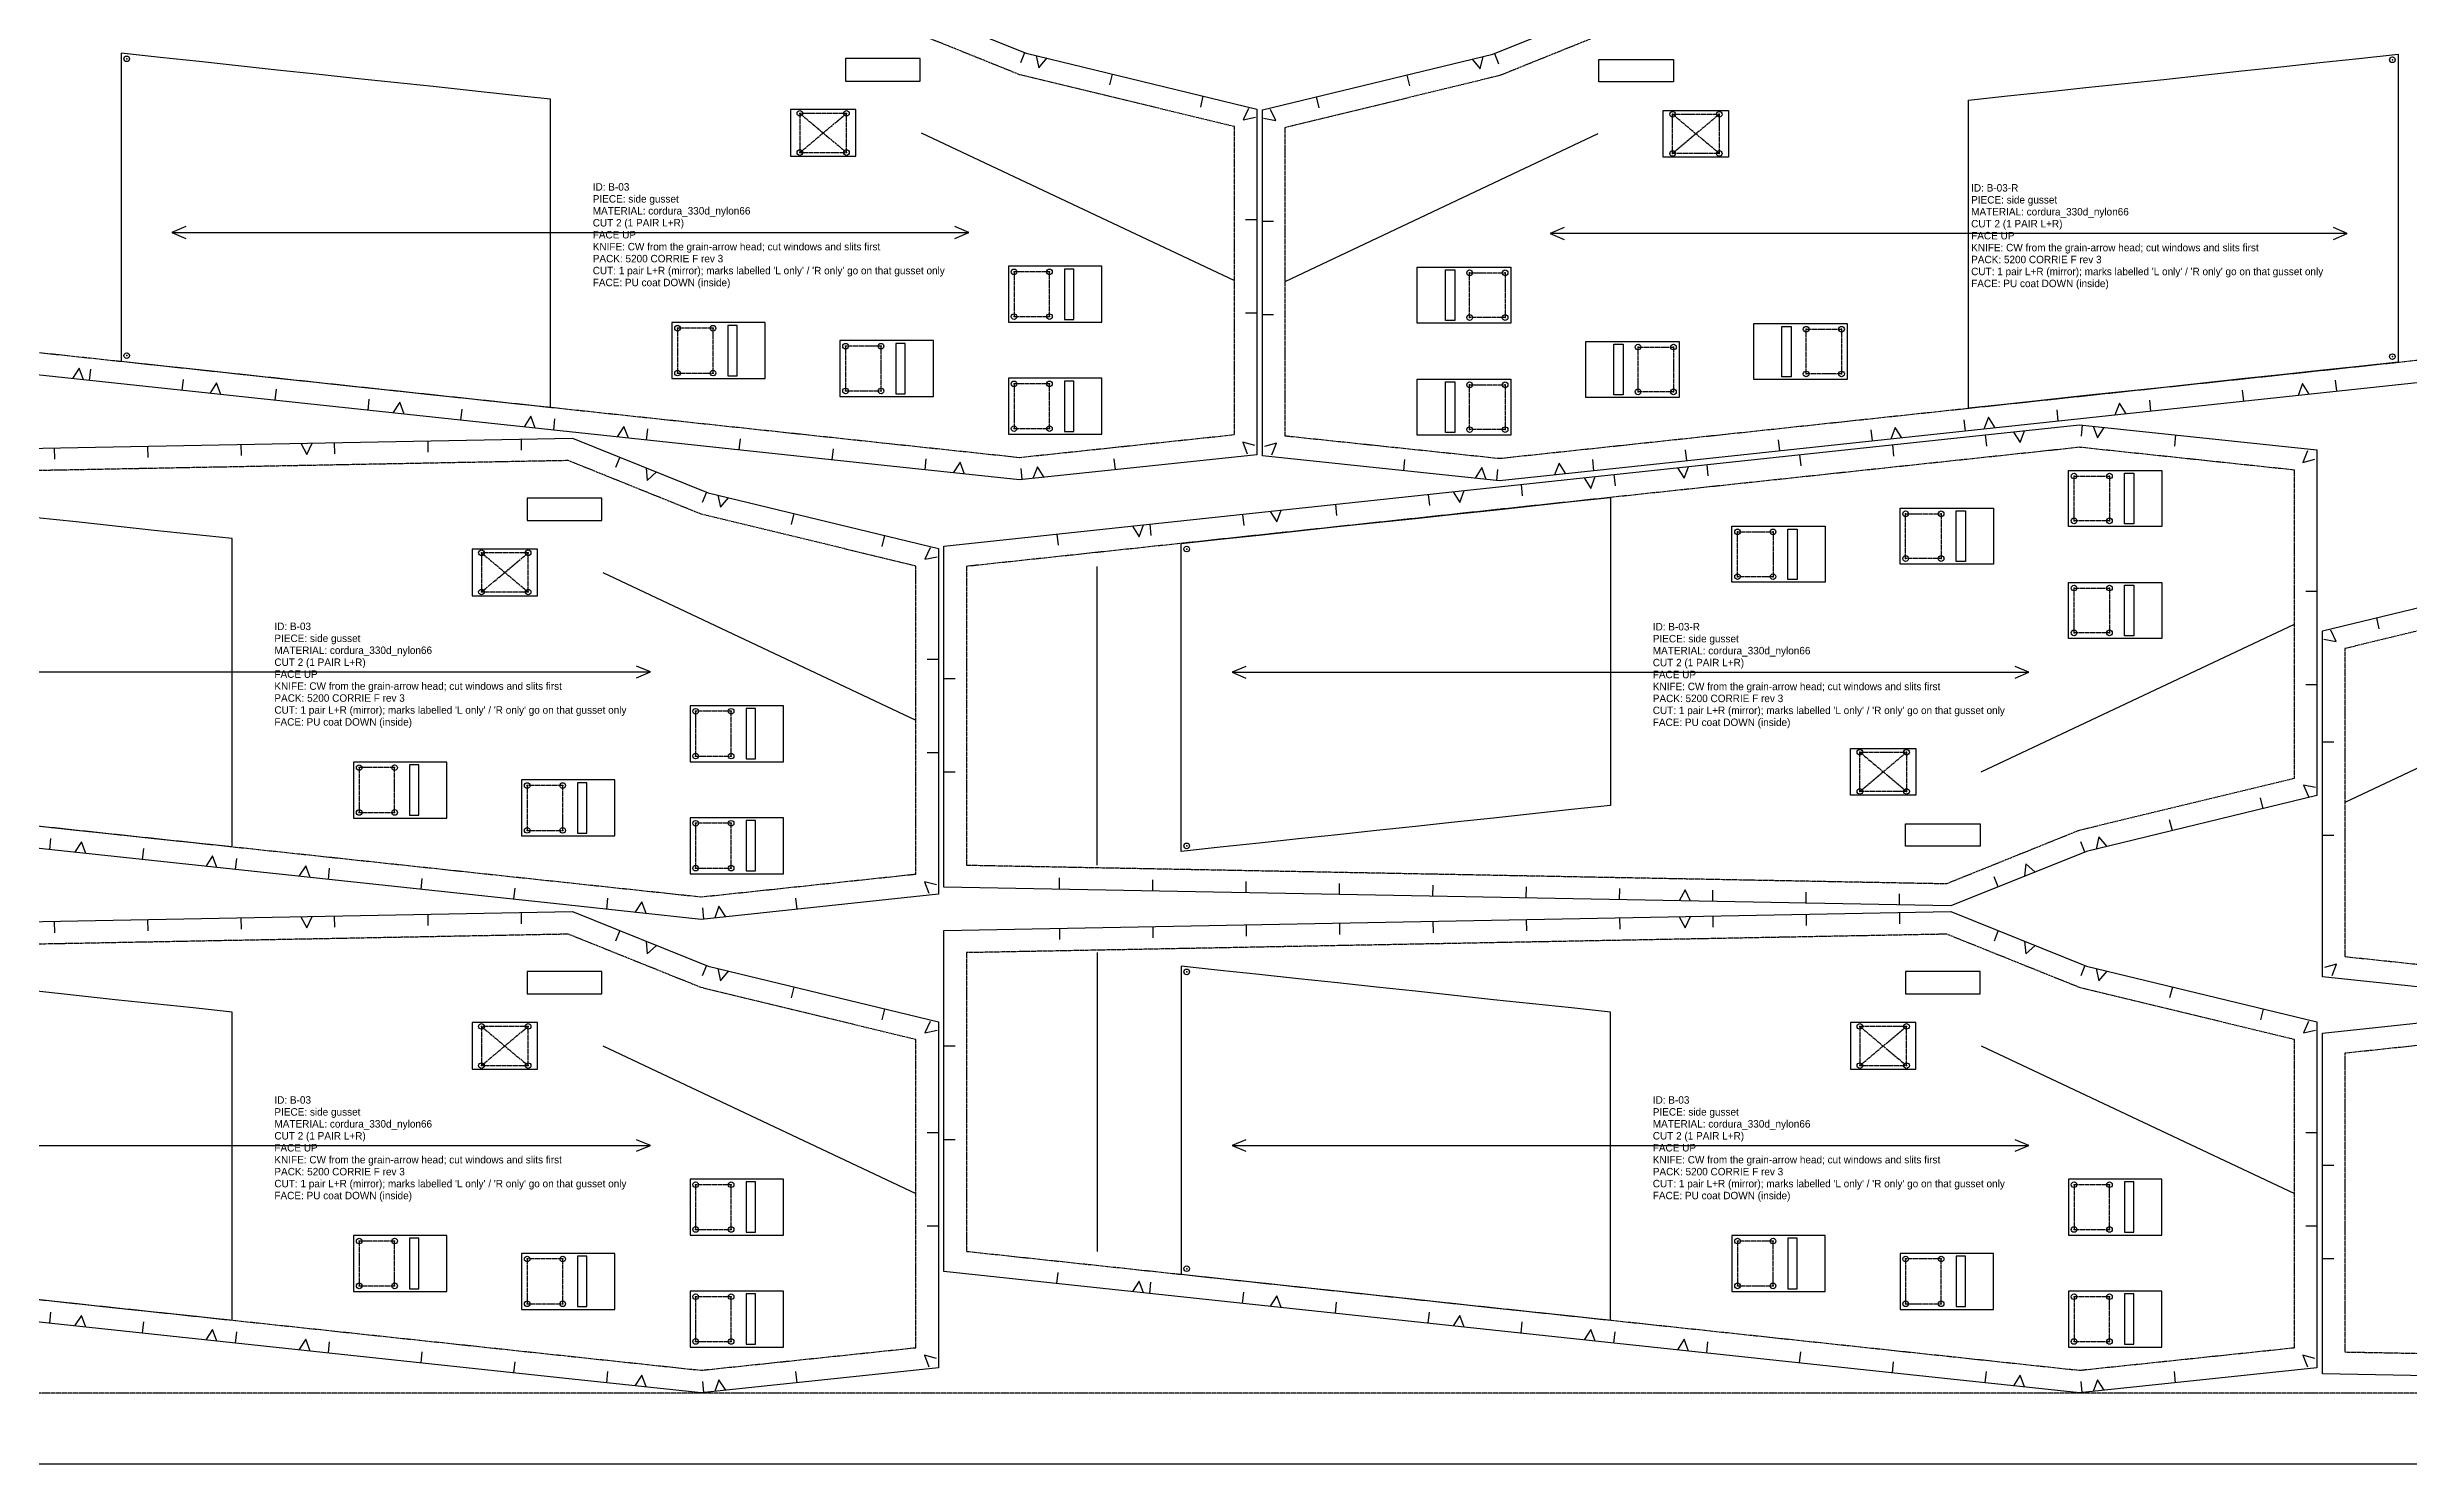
# Model space of a CAD drawing. Header units: millimetres. Extents: x 0 to 8058, y -22 to 1524.
# Drawn here: x 1961 to 3226, y 0 to 759 of the extents above; entities that cross this region are included whole.
import ezdxf

# ---------------------------------------------------------------- set-up
doc = ezdxf.new("R2010")
doc.units = ezdxf.units.MM
doc.linetypes.add('DASHED', pattern=[1.524, 1.27, -0.254])
for name, color, linetype in [('CUT', 7, 'Continuous'), ('DRILL', 4, 'Continuous'), ('GRAIN', 5, 'Continuous'), ('INTERNAL', 6, 'Continuous'), ('NOTCH', 1, 'Continuous'), ('SEW', 3, 'Continuous'), ('TEXT', 2, 'Continuous')]:
    doc.layers.add(name, color=color, linetype=linetype)

msp = doc.modelspace()

# ---------------------------------------------------------------- linework, layer by layer
at = {"layer": 'CUT'}
for points in [[(1873.8, 774.6), (2413, 784.8), (2485.6, 755.6), (2609, 725.7), (2609, 540.5), (2482, 527), (2409.5, 534.8), (1873.8, 592.1)], [(3347.2, 774.1), (3347.2, 591.6), (2811.5, 534.3), (2739, 526.5), (2612, 539.9), (2612, 725.2), (2735.4, 755.1), (2808, 784.3)], [(2441.5, 308.9), (2441.5, 491.5), (2977.3, 548.8), (3049.7, 556.5), (3176.8, 543.1), (3176.8, 357.9), (3053.4, 328), (2980.7, 298.8)], [(1703.3, 539.2), (2242.5, 549.4), (2315.2, 520.2), (2438.5, 490.3), (2438.5, 305.1), (2311.5, 291.6), (2239, 299.4), (1703.3, 356.7)], [(3915, 495.1), (3915, 312.6), (3379.3, 255.3), (3306.8, 247.5), (3179.8, 260.9), (3179.8, 446.2), (3303.1, 476.1), (3375.8, 505.3)], [(1703.3, 285.6), (2242.5, 295.8), (2315.2, 266.5), (2438.5, 236.7), (2438.5, 51.4), (2311.5, 38), (2239, 45.7), (1703.3, 103)], [(2441.5, 285.6), (2980.7, 295.8), (3053.4, 266.5), (3176.8, 236.7), (3176.8, 51.4), (3049.7, 38), (2977.3, 45.7), (2441.5, 103)], [(3179.8, 48.2), (3179.8, 230.7), (3715.5, 288), (3788, 295.8), (3915, 282.4), (3915, 97.1), (3791.6, 67.2), (3719, 38)]]:
    msp.add_lwpolyline(points, close=True, dxfattribs=at)
at = {"layer": 'CUT', "linetype": 'CONTINUOUS'}
for points in [[(2388.8, 752.7), (2388.8, 740.7), (2428.8, 740.7), (2428.8, 752.7)], [(2832.2, 752.2), (2832.2, 740.2), (2792.2, 740.2), (2792.2, 752.2)], [(2218.3, 517.3), (2218.3, 505.3), (2258.3, 505.3), (2258.3, 517.3)], [(2956.5, 330.8), (2956.5, 342.8), (2996.5, 342.8), (2996.5, 330.8)], [(2218.3, 263.7), (2218.3, 251.7), (2258.3, 251.7), (2258.3, 263.7)], [(2956.5, 263.7), (2956.5, 251.7), (2996.5, 251.7), (2996.5, 263.7)]]:
    msp.add_lwpolyline(points, close=True, dxfattribs=at)
at = {"layer": 'DRILL'}
for centre in [(2003.8, 752.6), (3217.2, 752.1), (2364.3, 723.4), (2389.3, 723.4), (2831.7, 722.9), (2856.7, 722.9), (2364.3, 702.4), (2389.3, 702.4), (2831.7, 701.9), (2856.7, 701.9), (2479, 638.5), (2498, 638.5), (2723, 638), (2742, 638), (2298.8, 608.3), (2317.8, 608.3), (2479, 614.5), (2498, 614.5), (2723, 614), (2742, 614), (2903.2, 607.8), (2922.2, 607.8), (2003.8, 593.6), (2388.8, 598.7), (2407.8, 598.7), (2813.2, 598.2), (2832.2, 598.2), (3217.2, 593.1), (2298.8, 584.3), (2317.8, 584.3), (2903.2, 583.8), (2922.2, 583.8), (2388.8, 574.7), (2407.8, 574.7), (2479, 578.5), (2498, 578.5), (2723, 578), (2742, 578), (2813.2, 574.2), (2832.2, 574.2), (2479, 554.5), (2498, 554.5), (2723, 554), (2742, 554), (3046.7, 529.1), (3065.7, 529.1), (2956.5, 508.9), (2975.5, 508.9), (3046.7, 505.1), (3065.7, 505.1), (2866.5, 499.2), (2885.5, 499.2), (2193.8, 488), (2218.8, 488), (2571.5, 490), (2956.5, 484.9), (2975.5, 484.9), (2193.8, 467), (2218.8, 467), (2866.5, 475.2), (2885.5, 475.2), (3046.7, 469.1), (3065.7, 469.1), (3046.7, 445.1), (3065.7, 445.1), (2308.5, 403.1), (2327.5, 403.1), (2308.5, 379.1), (2327.5, 379.1), (2932, 381.2), (2957, 381.2), (2128.3, 372.9), (2147.3, 372.9), (2218.3, 363.3), (2237.3, 363.3), (2932, 360.2), (2957, 360.2), (2128.3, 348.9), (2147.3, 348.9), (2308.5, 343.1), (2327.5, 343.1), (2218.3, 339.3), (2237.3, 339.3), (2571.5, 331), (2308.5, 319.1), (2327.5, 319.1), (2571.5, 263.5), (2193.8, 234.3), (2218.8, 234.3), (2932, 234.3), (2957, 234.3), (2193.8, 213.3), (2218.8, 213.3), (2932, 213.3), (2957, 213.3), (2308.5, 149.5), (2327.5, 149.5), (3046.7, 149.5), (3065.7, 149.5), (2308.5, 125.5), (2327.5, 125.5), (3046.7, 125.5), (3065.7, 125.5), (2128.3, 119.3), (2147.3, 119.3), (2866.5, 119.3), (2885.5, 119.3), (2218.3, 109.7), (2237.3, 109.7), (2571.5, 104.5), (2956.5, 109.7), (2975.5, 109.7), (2128.3, 95.3), (2147.3, 95.3), (2308.5, 89.5), (2327.5, 89.5), (2866.5, 95.3), (2885.5, 95.3), (3046.7, 89.5), (3065.7, 89.5), (2218.3, 85.7), (2237.3, 85.7), (2956.5, 85.7), (2975.5, 85.7), (2308.5, 65.5), (2327.5, 65.5), (3046.7, 65.5), (3065.7, 65.5)]:
    msp.add_circle(centre, 1.5, dxfattribs=at)
for p in [(2003.8, 752.6), (3217.2, 752.1), (2364.3, 723.4), (2389.3, 723.4), (2831.7, 722.9), (2856.7, 722.9), (2364.3, 702.4), (2389.3, 702.4), (2831.7, 701.9), (2856.7, 701.9), (2479, 638.5), (2498, 638.5), (2723, 638), (2742, 638), (2298.8, 608.3), (2317.8, 608.3), (2479, 614.5), (2498, 614.5), (2723, 614), (2742, 614), (2903.2, 607.8), (2922.2, 607.8), (2388.8, 598.7), (2407.8, 598.7), (2813.2, 598.2), (2832.2, 598.2), (2003.8, 593.6), (2298.8, 584.3), (2317.8, 584.3), (2903.2, 583.8), (2922.2, 583.8), (3217.2, 593.1), (2388.8, 574.7), (2407.8, 574.7), (2479, 578.5), (2498, 578.5), (2723, 578), (2742, 578), (2813.2, 574.2), (2832.2, 574.2), (2479, 554.5), (2498, 554.5), (2723, 554), (2742, 554), (3046.7, 529.1), (3065.7, 529.1), (2956.5, 508.9), (2975.5, 508.9), (2866.5, 499.2), (2885.5, 499.2), (3046.7, 505.1), (3065.7, 505.1), (2193.8, 488), (2218.8, 488), (2571.5, 490), (2956.5, 484.9), (2975.5, 484.9), (2866.5, 475.2), (2885.5, 475.2), (3046.7, 469.1), (3065.7, 469.1), (2193.8, 467), (2218.8, 467), (3046.7, 445.1), (3065.7, 445.1), (2308.5, 403.1), (2327.5, 403.1), (2932, 381.2), (2957, 381.2), (2128.3, 372.9), (2147.3, 372.9), (2308.5, 379.1), (2327.5, 379.1), (2218.3, 363.3), (2237.3, 363.3), (2932, 360.2), (2957, 360.2), (2128.3, 348.9), (2147.3, 348.9), (2308.5, 343.1), (2327.5, 343.1), (2218.3, 339.3), (2237.3, 339.3), (2571.5, 331), (2308.5, 319.1), (2327.5, 319.1), (2571.5, 263.5), (2193.8, 234.3), (2218.8, 234.3), (2932, 234.3), (2957, 234.3), (2193.8, 213.3), (2218.8, 213.3), (2932, 213.3), (2957, 213.3), (2308.5, 149.5), (2327.5, 149.5), (3046.7, 149.5), (3065.7, 149.5), (2128.3, 119.3), (2147.3, 119.3), (2308.5, 125.5), (2327.5, 125.5), (2866.5, 119.3), (2885.5, 119.3), (3046.7, 125.5), (3065.7, 125.5), (2218.3, 109.7), (2237.3, 109.7), (2571.5, 104.5), (2956.5, 109.7), (2975.5, 109.7), (2128.3, 95.3), (2147.3, 95.3), (2308.5, 89.5), (2327.5, 89.5), (2866.5, 95.3), (2885.5, 95.3), (3046.7, 89.5), (3065.7, 89.5), (2218.3, 85.7), (2237.3, 85.7), (2956.5, 85.7), (2975.5, 85.7), (2308.5, 65.5), (2327.5, 65.5), (3046.7, 65.5), (3065.7, 65.5)]:
    msp.add_point(p, dxfattribs=at)
at = {"layer": 'GRAIN'}
for points in [[(2035.4, 662.7), (2028, 659.6), (2035.4, 656.4)], [(2028, 659.6), (2454.8, 659.6)], [(2447.4, 656.4), (2454.8, 659.6), (2447.4, 662.7)], [(2773.6, 662.2), (2766.2, 659.1), (2773.6, 655.9)], [(3193, 659.1), (2766.2, 659.1)], [(3185.6, 655.9), (3193, 659.1), (3185.6, 662.2)], [(1857.5, 424.2), (2284.3, 424.2)], [(2276.9, 421), (2284.3, 424.2), (2276.9, 427.3)], [(2603.1, 427.1), (2595.8, 424), (2603.1, 420.9)], [(2595.8, 424), (3022.5, 424)], [(3015.2, 420.9), (3022.5, 424), (3015.2, 427.1)], [(1857.5, 170.5), (2284.3, 170.5)], [(2276.9, 167.4), (2284.3, 170.5), (2276.9, 173.6)], [(2603.1, 173.6), (2595.8, 170.5), (2603.1, 167.4)], [(2595.8, 170.5), (3022.5, 170.5)], [(3015.2, 167.4), (3022.5, 170.5), (3015.2, 173.6)]]:
    msp.add_lwpolyline(points, dxfattribs=at)
at = {"layer": 'INTERNAL', "linetype": 'CONTINUOUS'}
for points in [[(2000.8, 590.6), (2021.7, 588.3), (2042.6, 586.1), (2063.5, 583.9), (2084.4, 581.6), (2105.3, 579.4), (2126.2, 577.1), (2147.1, 574.9), (2168, 572.7), (2188.9, 570.4), (2209.9, 568.2), (2230.8, 566), (2230.8, 731), (2209.9, 733.2), (2188.9, 735.4), (2168, 737.7), (2147.1, 739.9), (2126.2, 742.1), (2105.3, 744.4), (2084.4, 746.6), (2063.5, 748.9), (2042.6, 751.1), (2021.7, 753.3), (2000.8, 755.6)], [(3220.2, 590.1), (3199.3, 587.8), (3178.4, 585.6), (3157.5, 583.3), (3136.6, 581.1), (3115.7, 578.9), (3094.8, 576.6), (3073.9, 574.4), (3053, 572.2), (3032.1, 569.9), (3011.1, 567.7), (2990.2, 565.5), (2990.2, 730.5), (3011.1, 732.7), (3032.1, 734.9), (3053, 737.2), (3073.9, 739.4), (3094.8, 741.6), (3115.7, 743.9), (3136.6, 746.1), (3157.5, 748.3), (3178.4, 750.6), (3199.3, 752.8), (3220.2, 755.1)], [(2359.3, 725.4), (2359.3, 700.4), (2394.3, 700.4), (2394.3, 725.4)], [(2861.7, 724.9), (2861.7, 699.9), (2826.7, 699.9), (2826.7, 724.9)], [(2476, 641.5), (2476, 611.5), (2526, 611.5), (2526, 641.5)], [(2506, 640), (2506, 613), (2511, 613), (2511, 640)], [(2745, 641), (2745, 611), (2695, 611), (2695, 641)], [(2715, 639.5), (2715, 612.5), (2710, 612.5), (2710, 639.5)], [(2295.8, 611.3), (2295.8, 581.3), (2345.8, 581.3), (2345.8, 611.3)], [(2325.8, 609.8), (2325.8, 582.8), (2330.8, 582.8), (2330.8, 609.8)], [(2925.2, 610.8), (2925.2, 580.8), (2875.2, 580.8), (2875.2, 610.8)], [(2895.2, 609.3), (2895.2, 582.3), (2890.2, 582.3), (2890.2, 609.3)], [(2385.8, 601.7), (2385.8, 571.7), (2435.8, 571.7), (2435.8, 601.7)], [(2415.8, 600.2), (2415.8, 573.2), (2420.8, 573.2), (2420.8, 600.2)], [(2835.2, 601.2), (2835.2, 571.2), (2785.2, 571.2), (2785.2, 601.2)], [(2805.2, 599.7), (2805.2, 572.7), (2800.2, 572.7), (2800.2, 599.7)], [(2476, 581.5), (2476, 551.5), (2526, 551.5), (2526, 581.5)], [(2506, 580), (2506, 553), (2511, 553), (2511, 580)], [(2745, 581), (2745, 551), (2695, 551), (2695, 581)], [(2715, 579.5), (2715, 552.5), (2710, 552.5), (2710, 579.5)], [(3043.7, 502.1), (3043.7, 532.1), (3093.7, 532.1), (3093.7, 502.1)], [(1830.3, 355.2), (1851.2, 352.9), (1872.1, 350.7), (1893, 348.5), (1913.9, 346.2), (1934.8, 344), (1955.7, 341.7), (1976.7, 339.5), (1997.6, 337.3), (2018.5, 335), (2039.4, 332.8), (2060.3, 330.6), (2060.3, 495.6), (2039.4, 497.8), (2018.5, 500), (1997.6, 502.3), (1976.7, 504.5), (1955.7, 506.7), (1934.8, 509), (1913.9, 511.2), (1893, 513.5), (1872.1, 515.7), (1851.2, 517.9), (1830.3, 520.2)], [(3073.7, 503.6), (3073.7, 530.6), (3078.7, 530.6), (3078.7, 503.6)], [(2568.5, 493), (2589.4, 495.3), (2610.3, 497.5), (2631.3, 499.7), (2652.2, 502), (2673.1, 504.2), (2694, 506.4), (2714.9, 508.7), (2735.8, 510.9), (2756.7, 513.1), (2777.6, 515.4), (2798.5, 517.6), (2798.5, 352.6), (2777.6, 350.4), (2756.7, 348.1), (2735.8, 345.9), (2714.9, 343.7), (2694, 341.4), (2673.1, 339.2), (2652.2, 337), (2631.3, 334.7), (2610.3, 332.5), (2589.4, 330.3), (2568.5, 328)], [(2953.5, 481.9), (2953.5, 511.9), (3003.5, 511.9), (3003.5, 481.9)], [(2983.5, 483.4), (2983.5, 510.4), (2988.5, 510.4), (2988.5, 483.4)], [(2863.5, 472.2), (2863.5, 502.2), (2913.5, 502.2), (2913.5, 472.2)], [(2893.5, 473.7), (2893.5, 500.7), (2898.5, 500.7), (2898.5, 473.7)], [(2188.8, 490), (2188.8, 465), (2223.8, 465), (2223.8, 490)], [(3043.7, 442.1), (3043.7, 472.1), (3093.7, 472.1), (3093.7, 442.1)], [(3073.7, 443.6), (3073.7, 470.6), (3078.7, 470.6), (3078.7, 443.6)], [(2305.5, 406.1), (2305.5, 376.1), (2355.5, 376.1), (2355.5, 406.1)], [(2335.5, 404.6), (2335.5, 377.6), (2340.5, 377.6), (2340.5, 404.6)], [(2927, 358.2), (2927, 383.2), (2962, 383.2), (2962, 358.2)], [(2125.3, 375.9), (2125.3, 345.9), (2175.3, 345.9), (2175.3, 375.9)], [(2155.3, 374.4), (2155.3, 347.4), (2160.3, 347.4), (2160.3, 374.4)], [(2215.3, 366.3), (2215.3, 336.3), (2265.3, 336.3), (2265.3, 366.3)], [(2245.3, 364.8), (2245.3, 337.8), (2250.3, 337.8), (2250.3, 364.8)], [(2305.5, 346.1), (2305.5, 316.1), (2355.5, 316.1), (2355.5, 346.1)], [(2335.5, 344.6), (2335.5, 317.6), (2340.5, 317.6), (2340.5, 344.6)], [(1830.3, 101.5), (1851.2, 99.3), (1872.1, 97.1), (1893, 94.8), (1913.9, 92.6), (1934.8, 90.3), (1955.7, 88.1), (1976.7, 85.9), (1997.6, 83.6), (2018.5, 81.4), (2039.4, 79.2), (2060.3, 76.9), (2060.3, 241.9), (2039.4, 244.2), (2018.5, 246.4), (1997.6, 248.6), (1976.7, 250.9), (1955.7, 253.1), (1934.8, 255.3), (1913.9, 257.6), (1893, 259.8), (1872.1, 262.1), (1851.2, 264.3), (1830.3, 266.5)], [(2568.5, 101.5), (2589.4, 99.3), (2610.3, 97.1), (2631.3, 94.8), (2652.2, 92.6), (2673.1, 90.3), (2694, 88.1), (2714.9, 85.9), (2735.8, 83.6), (2756.7, 81.4), (2777.6, 79.2), (2798.5, 76.9), (2798.5, 241.9), (2777.6, 244.2), (2756.7, 246.4), (2735.8, 248.6), (2714.9, 250.9), (2694, 253.1), (2673.1, 255.3), (2652.2, 257.6), (2631.3, 259.8), (2610.3, 262.1), (2589.4, 264.3), (2568.5, 266.5)], [(2188.8, 236.3), (2188.8, 211.3), (2223.8, 211.3), (2223.8, 236.3)], [(2927, 236.3), (2927, 211.3), (2962, 211.3), (2962, 236.3)], [(2305.5, 152.5), (2305.5, 122.5), (2355.5, 122.5), (2355.5, 152.5)], [(3043.7, 152.5), (3043.7, 122.5), (3093.7, 122.5), (3093.7, 152.5)], [(2335.5, 151), (2335.5, 124), (2340.5, 124), (2340.5, 151)], [(3073.7, 151), (3073.7, 124), (3078.7, 124), (3078.7, 151)], [(2125.3, 122.3), (2125.3, 92.3), (2175.3, 92.3), (2175.3, 122.3)], [(2155.3, 120.8), (2155.3, 93.8), (2160.3, 93.8), (2160.3, 120.8)], [(2863.5, 122.3), (2863.5, 92.3), (2913.5, 92.3), (2913.5, 122.3)], [(2893.5, 120.8), (2893.5, 93.8), (2898.5, 93.8), (2898.5, 120.8)], [(2215.3, 112.7), (2215.3, 82.7), (2265.3, 82.7), (2265.3, 112.7)], [(2245.3, 111.2), (2245.3, 84.2), (2250.3, 84.2), (2250.3, 111.2)], [(2953.5, 112.7), (2953.5, 82.7), (3003.5, 82.7), (3003.5, 112.7)], [(2983.5, 111.2), (2983.5, 84.2), (2988.5, 84.2), (2988.5, 111.2)], [(2305.5, 92.5), (2305.5, 62.5), (2355.5, 62.5), (2355.5, 92.5)], [(2335.5, 91), (2335.5, 64), (2340.5, 64), (2340.5, 91)], [(3043.7, 92.5), (3043.7, 62.5), (3093.7, 62.5), (3093.7, 92.5)], [(3073.7, 91), (3073.7, 64), (3078.7, 64), (3078.7, 91)]]:
    msp.add_lwpolyline(points, close=True, dxfattribs=at)
for points in [[(2000.8, 730.6), (2000.8, 590.6)], [(3220.2, 730.1), (3220.2, 590.1)], [(2429.3, 712.9), (2597, 633.8)], [(2791.7, 712.4), (2624, 633.2)], [(2523.5, 320.7), (2523.5, 480.7)], [(2568.5, 353), (2568.5, 493)], [(2258.8, 477.5), (2426.5, 398.4)], [(2997, 370.7), (3164.8, 449.8)], [(3359.5, 433.3), (3191.8, 354.2)], [(2523.5, 273.8), (2523.5, 113.8)], [(2568.5, 241.5), (2568.5, 101.5)], [(2258.8, 223.8), (2426.5, 144.7)], [(2997, 223.8), (3164.8, 144.7)]]:
    msp.add_lwpolyline(points, dxfattribs=at)
at = {"layer": 'NOTCH'}
for points in [[(2484.7, 755.9), (2482.5, 750.4)], [(2490.8, 754.3), (2492.3, 747.8), (2496.6, 752.9)], [(2724.4, 752.4), (2728.7, 747.3), (2730.2, 753.8)], [(2736.3, 755.4), (2738.5, 749.9)], [(2531.6, 744.4), (2530.2, 738.6)], [(2689.4, 743.9), (2690.8, 738.1)], [(2580.2, 732.7), (2578.8, 726.8)], [(2604.6, 726), (2601.7, 720), (2608.3, 721.3)], [(2612.7, 720.8), (2619.3, 719.5), (2616.4, 725.5)], [(2640.8, 732.2), (2642.2, 726.3)], [(2609, 666.3), (2603, 666.3)], [(2612, 665.7), (2618, 665.7)], [(2609, 616.3), (2603, 616.3)], [(2612, 615.7), (2618, 615.7)], [(1980.7, 580.6), (1978.3, 586.9), (1974.7, 581.3)], [(1983.9, 580.3), (1984.6, 586.3)], [(2033.6, 575), (2034.3, 580.9)], [(2054.3, 572.8), (2051.9, 579.1), (2048.3, 573.4)], [(2083.4, 569.7), (2084, 575.6)], [(2133.1, 564.3), (2133.7, 570.3)], [(3087.9, 563.8), (3087.3, 569.8)], [(3137.6, 569.2), (3137, 575.1)], [(3172.7, 572.9), (3169.1, 578.6), (3166.7, 572.3)], [(3187.4, 574.5), (3186.7, 580.4)], [(2152.4, 562.3), (2150, 568.6), (2146.4, 562.9)], [(2182.8, 559), (2183.4, 565)], [(2222.6, 554.8), (2220.2, 561.1), (2216.6, 555.4)], [(2232.5, 553.7), (2233.1, 559.7)], [(2988.5, 553.2), (2987.9, 559.2)], [(3004.4, 554.9), (3000.8, 560.6), (2998.4, 554.3)], [(3038.2, 558.5), (3037.6, 564.5)], [(3074.6, 562.4), (3071, 568.1), (3068.6, 561.8)], [(1965, 544.2), (1965.1, 538.2)], [(2015, 545.1), (2015.1, 539.1)], [(2065, 546.1), (2065.1, 540.1)], [(2097.1, 546.7), (2100.2, 540.7), (2103.1, 546.8)], [(2115, 547), (2115.1, 541)], [(2165, 547.9), (2165.1, 541.9)], [(2215, 548.9), (2215.1, 542.9)], [(2272.5, 549.4), (2270.1, 555.7), (2266.5, 550.1)], [(2282.2, 548.4), (2282.9, 554.4)], [(2331.9, 543.1), (2332.6, 549)], [(2607.9, 545.5), (2601.5, 547.2), (2603.9, 541)], [(2617.1, 540.5), (2619.5, 546.7), (2613.1, 545)], [(2889.1, 542.6), (2888.4, 548.5)], [(2938.8, 547.9), (2938.1, 553.9)], [(2954.5, 549.6), (2950.9, 555.2), (2948.5, 548.9)], [(2949.4, 545.8), (2950.1, 539.8)], [(2999.1, 551.1), (2999.8, 545.2)], [(3014.3, 552.7), (3017.9, 547.1), (3020.2, 553.4)], [(3051.1, 556.4), (3050.6, 550.4)], [(3056.9, 555.8), (3059.3, 549.5), (3062.9, 555.1)], [(3101.1, 551.1), (3100.5, 545.1)], [(2267.9, 539.2), (2265.6, 533.6)], [(2282, 533.5), (2282.5, 526.8), (2287.6, 531.3)], [(2381.7, 537.8), (2382.3, 543.7)], [(2431.4, 532.4), (2432, 538.4)], [(2452.5, 530.2), (2450.1, 536.5), (2446.5, 530.8)], [(2483.4, 527.2), (2482.9, 533.2)], [(2495.1, 528.4), (2491.5, 534.1), (2489.1, 527.8)], [(2533.3, 532.5), (2532.7, 538.4)], [(2687.7, 532), (2688.3, 537.9)], [(2731.9, 527.3), (2729.5, 533.6), (2725.9, 527.9)], [(2737.6, 526.7), (2738.1, 532.7)], [(2774.5, 530.3), (2770.9, 536), (2768.5, 529.7)], [(2789.6, 531.9), (2789, 537.9)], [(2834.3, 533.5), (2837.9, 527.9), (2840.2, 534.1)], [(2839.3, 537.3), (2838.7, 543.2)], [(2850, 535.2), (2850.6, 529.2)], [(2899.7, 540.5), (2900.3, 534.5)], [(3171.7, 542.6), (3169.2, 536.3), (3175.7, 538.1)], [(2314.3, 520.5), (2312, 515)], [(2320.3, 518.9), (2321.8, 512.4), (2326.1, 517.5)], [(2700.8, 519.2), (2701.5, 513.3)], [(2714.2, 520.7), (2717.8, 515), (2720.1, 521.3)], [(2750.6, 524.5), (2751.2, 518.6)], [(2784.4, 528.2), (2788, 522.5), (2790.3, 528.8)], [(2800.3, 529.9), (2800.9, 523.9)], [(2361.1, 509), (2359.7, 503.2)], [(2601.4, 508.6), (2602, 502.6)], [(2616.1, 510.2), (2619.7, 504.5), (2622, 510.8)], [(2651.1, 513.9), (2651.8, 507.9)], [(2409.7, 497.3), (2408.3, 491.4)], [(2502, 498), (2502.6, 492)], [(2542.5, 502.3), (2546.1, 496.6), (2548.4, 502.9)], [(2551.7, 503.3), (2552.3, 497.3)], [(2434.1, 490.6), (2431.2, 484.6), (2437.8, 485.9)], [(3176.8, 467.3), (3170.8, 467.3)], [(3180.5, 441.8), (3187.1, 440.5), (3184.2, 446.5)], [(3208.6, 453.2), (3210, 447.3)], [(2438.5, 430.9), (2432.5, 430.9)], [(2441.5, 420.7), (2447.5, 420.7)], [(3176.8, 417.3), (3170.8, 417.3)], [(2438.5, 380.9), (2432.5, 380.9)], [(3179.8, 386.7), (3185.8, 386.7)], [(2441.5, 370.7), (2447.5, 370.7)], [(3148, 350.9), (3146.5, 356.7)], [(3176.1, 362.3), (3169.5, 363.6), (3172.3, 357.5)], [(3099.4, 339.1), (3097.9, 345)], [(1962.6, 328.9), (1963.2, 334.9)], [(1981.9, 326.9), (1979.6, 333.2), (1975.9, 327.5)], [(2012.3, 323.6), (2013, 329.6)], [(3052.5, 327.6), (3050.3, 333.2)], [(3064.4, 330.7), (3060, 335.8), (3058.5, 329.3)], [(3179.8, 336.7), (3185.8, 336.7)], [(2052.1, 319.4), (2049.8, 325.7), (2046.1, 320)], [(2062, 318.3), (2062.7, 324.3)], [(2102, 314), (2099.7, 320.3), (2096, 314.7)], [(2111.8, 313), (2112.4, 319)], [(3025.8, 316.9), (3020.8, 321.3), (3020.2, 314.7)], [(2161.5, 307.7), (2162.1, 313.6)], [(2211.2, 302.4), (2211.8, 308.3)], [(2437.5, 310.1), (2431, 311.8), (2433.4, 305.6)], [(2503.3, 307.8), (2503.4, 313.8)], [(2553.3, 306.8), (2553.4, 312.8)], [(2603.3, 305.9), (2603.4, 311.9)], [(2653.3, 304.9), (2653.4, 310.9)], [(2703.3, 304), (2703.4, 310)], [(2753.2, 303.1), (2753.4, 309.1)], [(2803.2, 302.1), (2803.4, 308.1)], [(2841.3, 301.4), (2838.4, 307.5), (2835.3, 301.5)], [(2853.2, 301.2), (2853.3, 307.2)], [(2903.2, 300.2), (2903.3, 306.2)], [(2953.2, 299.3), (2953.3, 305.3)], [(3006.1, 309), (3003.9, 314.5)], [(2015, 291.5), (2015.1, 285.5)], [(2065, 292.4), (2065.1, 286.4)], [(2097.1, 293), (2100.2, 287.1), (2103.1, 293.1)], [(2115, 293.4), (2115.1, 287.4)], [(2165, 294.3), (2165.1, 288.3)], [(2215, 295.2), (2215.1, 289.2)], [(2260.9, 297), (2261.5, 303)], [(2282, 294.8), (2279.7, 301.1), (2276, 295.4)], [(2312.9, 291.8), (2312.4, 297.8)], [(2324.6, 293), (2321, 298.7), (2318.7, 292.4)], [(2362.9, 297.1), (2362.2, 303)], [(2753.2, 291.5), (2753.4, 285.5)], [(2803.2, 292.4), (2803.4, 286.4)], [(2835.3, 293), (2838.4, 287.1), (2841.3, 293.1)], [(2853.2, 293.4), (2853.3, 287.4)], [(2903.2, 294.3), (2903.3, 288.3)], [(2953.2, 295.2), (2953.3, 289.2)], [(1965, 290.5), (1965.1, 284.5)], [(2267.9, 285.6), (2265.6, 280)], [(2282, 279.9), (2282.5, 273.2), (2287.6, 277.6)], [(2503.3, 286.8), (2503.4, 280.8)], [(2553.3, 287.7), (2553.4, 281.7)], [(2603.3, 288.6), (2603.4, 282.6)], [(2653.3, 289.6), (2653.4, 283.6)], [(2703.3, 290.5), (2703.4, 284.5)], [(3006.1, 285.6), (3003.9, 280)], [(3020.2, 279.9), (3020.8, 273.2), (3025.8, 277.6)], [(2314.3, 266.9), (2312, 261.3)], [(3052.5, 266.9), (3050.3, 261.3)], [(3184.9, 261.5), (3187.3, 267.7), (3180.8, 265.9)], [(2320.3, 265.3), (2321.8, 258.7), (2326.1, 263.9)], [(2361.1, 255.4), (2359.7, 249.6)], [(3058.5, 265.3), (3060, 258.7), (3064.4, 263.9)], [(3099.4, 255.4), (3097.9, 249.6)], [(2409.7, 243.6), (2408.3, 237.8)], [(3148, 243.6), (3146.5, 237.8)], [(2434.1, 237), (2431.2, 230.9), (2437.8, 232.3)], [(3172.3, 237), (3169.5, 230.9), (3176.1, 232.3)], [(2441.5, 223.8), (2447.5, 223.8)], [(2438.5, 177.2), (2432.5, 177.2)], [(3176.8, 177.2), (3170.8, 177.2)], [(2441.5, 173.8), (2447.5, 173.8)], [(3179.8, 159.9), (3185.8, 159.9)], [(2438.5, 127.2), (2432.5, 127.2)], [(3176.8, 127.2), (3170.8, 127.2)], [(2502, 96.6), (2502.6, 102.5)], [(3179.8, 109.9), (3185.8, 109.9)], [(2548.4, 91.6), (2546.1, 97.9), (2542.5, 92.2)], [(2551.7, 91.3), (2552.3, 97.2)], [(2601.4, 85.9), (2602, 91.9)], [(2622, 83.7), (2619.7, 90), (2616.1, 84.4)], [(1962.6, 75.3), (1963.2, 81.3)], [(1981.9, 73.2), (1979.6, 79.5), (1975.9, 73.9)], [(2012.3, 70), (2013, 76)], [(2651.1, 80.6), (2651.8, 86.6)], [(2700.8, 75.3), (2701.5, 81.3)], [(2720.1, 73.2), (2717.8, 79.5), (2714.2, 73.9)], [(2750.6, 70), (2751.2, 76)], [(2052.1, 65.7), (2049.8, 72), (2046.1, 66.4)], [(2062, 64.7), (2062.7, 70.6)], [(2102, 60.4), (2099.7, 66.7), (2096, 61)], [(2111.8, 59.4), (2112.4, 65.3)], [(2790.3, 65.7), (2788, 72), (2784.4, 66.4)], [(2800.3, 64.7), (2800.9, 70.6)], [(2840.2, 60.4), (2837.9, 66.7), (2834.3, 61)], [(2850, 59.4), (2850.6, 65.3)], [(2161.5, 54), (2162.1, 60)], [(2211.2, 48.7), (2211.8, 54.7)], [(2437.5, 56.4), (2431, 58.2), (2433.4, 52)], [(2899.7, 54), (2900.3, 60)], [(2949.4, 48.7), (2950.1, 54.7)], [(3175.7, 56.4), (3169.2, 58.2), (3171.7, 52)], [(2260.9, 43.4), (2261.5, 49.4)], [(2282, 41.2), (2279.7, 47.4), (2276, 41.8)], [(2312.9, 38.2), (2312.4, 44.1)], [(2324.6, 39.4), (2321, 45), (2318.7, 38.8)], [(2362.9, 43.4), (2362.2, 49.4)], [(2999.1, 43.4), (2999.8, 49.4)], [(3020.2, 41.2), (3017.9, 47.4), (3014.3, 41.8)], [(3051.1, 38.2), (3050.6, 44.1)], [(3062.9, 39.4), (3059.3, 45), (3056.9, 38.8)], [(3101.1, 43.4), (3100.5, 49.4)]]:
    msp.add_lwpolyline(points, dxfattribs=at)
at = {"layer": 'SEW', "linetype": 'DASHED'}
for points in [[(1885.8, 762.9), (1885.8, 602.9), (2410.8, 546.7), (2482, 539.1), (2597, 551.3), (2597, 716.3), (2482, 744.1), (2410.8, 772.8)], [(3335.2, 762.4), (2810.2, 772.3), (2739, 743.6), (2624, 715.7), (2624, 550.7), (2739, 538.6), (2810.2, 546.2), (3335.2, 602.4)], [(2364.3, 723.4), (2364.3, 702.4), (2389.3, 702.4), (2389.3, 723.4)], [(2856.7, 722.9), (2856.7, 701.9), (2831.7, 701.9), (2831.7, 722.9)], [(2479, 638.5), (2479, 614.5), (2498, 614.5), (2498, 638.5)], [(2742, 638), (2742, 614), (2723, 614), (2723, 638)], [(2298.8, 608.3), (2298.8, 584.3), (2317.8, 584.3), (2317.8, 608.3)], [(2922.2, 607.8), (2922.2, 583.8), (2903.2, 583.8), (2903.2, 607.8)], [(2388.8, 598.7), (2388.8, 574.7), (2407.8, 574.7), (2407.8, 598.7)], [(2832.2, 598.2), (2832.2, 574.2), (2813.2, 574.2), (2813.2, 598.2)], [(2479, 578.5), (2479, 554.5), (2498, 554.5), (2498, 578.5)], [(2742, 578), (2742, 554), (2723, 554), (2723, 578)], [(2453.5, 320.7), (2978.5, 310.8), (3049.7, 339.5), (3164.8, 367.3), (3164.8, 532.3), (3049.7, 544.5), (2978.5, 536.9), (2453.5, 480.7)], [(1715.3, 527.5), (1715.3, 367.5), (2240.3, 311.3), (2311.5, 303.7), (2426.5, 315.9), (2426.5, 480.9), (2311.5, 508.7), (2240.3, 537.4)], [(3046.7, 505.1), (3046.7, 529.1), (3065.7, 529.1), (3065.7, 505.1)], [(2956.5, 484.9), (2956.5, 508.9), (2975.5, 508.9), (2975.5, 484.9)], [(2866.5, 475.2), (2866.5, 499.2), (2885.5, 499.2), (2885.5, 475.2)], [(3903, 483.3), (3378, 493.3), (3306.8, 464.6), (3191.8, 436.7), (3191.8, 271.7), (3306.8, 259.6), (3378, 267.2), (3903, 323.3)], [(2193.8, 488), (2193.8, 467), (2218.8, 467), (2218.8, 488)], [(3046.7, 445.1), (3046.7, 469.1), (3065.7, 469.1), (3065.7, 445.1)], [(2308.5, 403.1), (2308.5, 379.1), (2327.5, 379.1), (2327.5, 403.1)], [(2932, 360.2), (2932, 381.2), (2957, 381.2), (2957, 360.2)], [(2128.3, 372.9), (2128.3, 348.9), (2147.3, 348.9), (2147.3, 372.9)], [(2218.3, 363.3), (2218.3, 339.3), (2237.3, 339.3), (2237.3, 363.3)], [(2308.5, 343.1), (2308.5, 319.1), (2327.5, 319.1), (2327.5, 343.1)], [(1715.3, 273.8), (1715.3, 113.8), (2240.3, 57.7), (2311.5, 50.1), (2426.5, 62.2), (2426.5, 227.2), (2311.5, 255.1), (2240.3, 283.7)], [(2453.5, 273.8), (2453.5, 113.8), (2978.5, 57.7), (3049.7, 50.1), (3164.8, 62.2), (3164.8, 227.2), (3049.7, 255.1), (2978.5, 283.7)], [(3191.8, 59.9), (3716.8, 50), (3788, 78.7), (3903, 106.6), (3903, 271.6), (3788, 283.7), (3716.8, 276.1), (3191.8, 219.9)], [(2193.8, 234.3), (2193.8, 213.3), (2218.8, 213.3), (2218.8, 234.3)], [(2932, 234.3), (2932, 213.3), (2957, 213.3), (2957, 234.3)], [(2308.5, 149.5), (2308.5, 125.5), (2327.5, 125.5), (2327.5, 149.5)], [(3046.7, 149.5), (3046.7, 125.5), (3065.7, 125.5), (3065.7, 149.5)], [(2128.3, 119.3), (2128.3, 95.3), (2147.3, 95.3), (2147.3, 119.3)], [(2866.5, 119.3), (2866.5, 95.3), (2885.5, 95.3), (2885.5, 119.3)], [(2218.3, 109.7), (2218.3, 85.7), (2237.3, 85.7), (2237.3, 109.7)], [(2956.5, 109.7), (2956.5, 85.7), (2975.5, 85.7), (2975.5, 109.7)], [(2308.5, 89.5), (2308.5, 65.5), (2327.5, 65.5), (2327.5, 89.5)], [(3046.7, 89.5), (3046.7, 65.5), (3065.7, 65.5), (3065.7, 89.5)]]:
    msp.add_lwpolyline(points, close=True, dxfattribs=at)
for points in [[(2364.3, 723.4), (2389.3, 702.4)], [(2364.3, 702.4), (2389.3, 723.4)], [(2856.7, 722.9), (2831.7, 701.9)], [(2856.7, 701.9), (2831.7, 722.9)], [(2193.8, 488), (2218.8, 467)], [(2193.8, 467), (2218.8, 488)], [(2932, 360.2), (2957, 381.2)], [(2932, 381.2), (2957, 360.2)], [(2193.8, 234.3), (2218.8, 213.3)], [(2193.8, 213.3), (2218.8, 234.3)], [(2932, 234.3), (2957, 213.3)], [(2932, 213.3), (2957, 234.3)]]:
    msp.add_lwpolyline(points, dxfattribs=at)
at = {"layer": 'TEXT', "linetype": 'DASHED'}
msp.add_line((0, 38), (7996.3, 38), dxfattribs=at)
at = {"layer": 'TEXT'}
msp.add_lwpolyline([(0, 0), (7996.3, 0), (7996.3, 1524), (0, 1524)], close=True, dxfattribs=at)

# ---------------------------------------------------------------- texts
for s, p in [('ID: B-03', (2253.4, 682)), ('ID: B-03-R', (2991.6, 681.5)), ('PIECE: side gusset', (2253.4, 675.6)), ('MATERIAL: cordura_330d_nylon66', (2253.4, 669.2)), ('PIECE: side gusset', (2991.6, 675.1)), ('MATERIAL: cordura_330d_nylon66', (2991.6, 668.7)), ('CUT 2 (1 PAIR L+R)', (2253.4, 662.8)), ('FACE UP', (2253.4, 656.4)), ('CUT 2 (1 PAIR L+R)', (2991.6, 662.3)), ('FACE UP', (2991.6, 655.9)), ('KNIFE: CW from the grain-arrow head; cut windows and slits first', (2253.4, 650)), ('PACK: 5200 CORRIE F rev 3', (2253.4, 643.6)), ('KNIFE: CW from the grain-arrow head; cut windows and slits first', (2991.6, 649.5)), ('PACK: 5200 CORRIE F rev 3', (2991.6, 643.1)), ("CUT: 1 pair L+R (mirror); marks labelled 'L only' / 'R only' go on that gusset only", (2253.4, 637.2)), ('FACE: PU coat DOWN (inside)', (2253.4, 630.8)), ("CUT: 1 pair L+R (mirror); marks labelled 'L only' / 'R only' go on that gusset only", (2991.6, 636.7)), ('FACE: PU coat DOWN (inside)', (2991.6, 630.3)), ('ID: B-03', (2082.9, 446.6)), ('PIECE: side gusset', (2082.9, 440.2)), ('ID: B-03-R', (2821.1, 446.4)), ('PIECE: side gusset', (2821.1, 440)), ('CUT 2 (1 PAIR L+R)', (2082.9, 427.4)), ('MATERIAL: cordura_330d_nylon66', (2082.9, 433.8)), ('CUT 2 (1 PAIR L+R)', (2821.1, 427.2)), ('MATERIAL: cordura_330d_nylon66', (2821.1, 433.6)), ('FACE UP', (2082.9, 421)), ('KNIFE: CW from the grain-arrow head; cut windows and slits first', (2082.9, 414.6)), ('FACE UP', (2821.1, 420.8)), ('KNIFE: CW from the grain-arrow head; cut windows and slits first', (2821.1, 414.4)), ("CUT: 1 pair L+R (mirror); marks labelled 'L only' / 'R only' go on that gusset only", (2082.9, 401.8)), ('PACK: 5200 CORRIE F rev 3', (2082.9, 408.2)), ("CUT: 1 pair L+R (mirror); marks labelled 'L only' / 'R only' go on that gusset only", (2821.1, 401.6)), ('PACK: 5200 CORRIE F rev 3', (2821.1, 408)), ('FACE: PU coat DOWN (inside)', (2082.9, 395.4)), ('FACE: PU coat DOWN (inside)', (2821.1, 395.2)), ('ID: B-03', (2082.9, 192.9)), ('PIECE: side gusset', (2082.9, 186.5)), ('ID: B-03', (2821.1, 192.9)), ('PIECE: side gusset', (2821.1, 186.5)), ('CUT 2 (1 PAIR L+R)', (2082.9, 173.7)), ('MATERIAL: cordura_330d_nylon66', (2082.9, 180.1)), ('CUT 2 (1 PAIR L+R)', (2821.1, 173.7)), ('MATERIAL: cordura_330d_nylon66', (2821.1, 180.1)), ('FACE UP', (2082.9, 167.3)), ('KNIFE: CW from the grain-arrow head; cut windows and slits first', (2082.9, 160.9)), ('FACE UP', (2821.1, 167.3)), ('KNIFE: CW from the grain-arrow head; cut windows and slits first', (2821.1, 160.9)), ("CUT: 1 pair L+R (mirror); marks labelled 'L only' / 'R only' go on that gusset only", (2082.9, 148.1)), ('PACK: 5200 CORRIE F rev 3', (2082.9, 154.5)), ("CUT: 1 pair L+R (mirror); marks labelled 'L only' / 'R only' go on that gusset only", (2821.1, 148.1)), ('PACK: 5200 CORRIE F rev 3', (2821.1, 154.5)), ('FACE: PU coat DOWN (inside)', (2082.9, 141.7)), ('FACE: PU coat DOWN (inside)', (2821.1, 141.7))]:
    msp.add_text(s, height=4, dxfattribs=at).set_placement(p)

doc.saveas('drawing.dxf')
